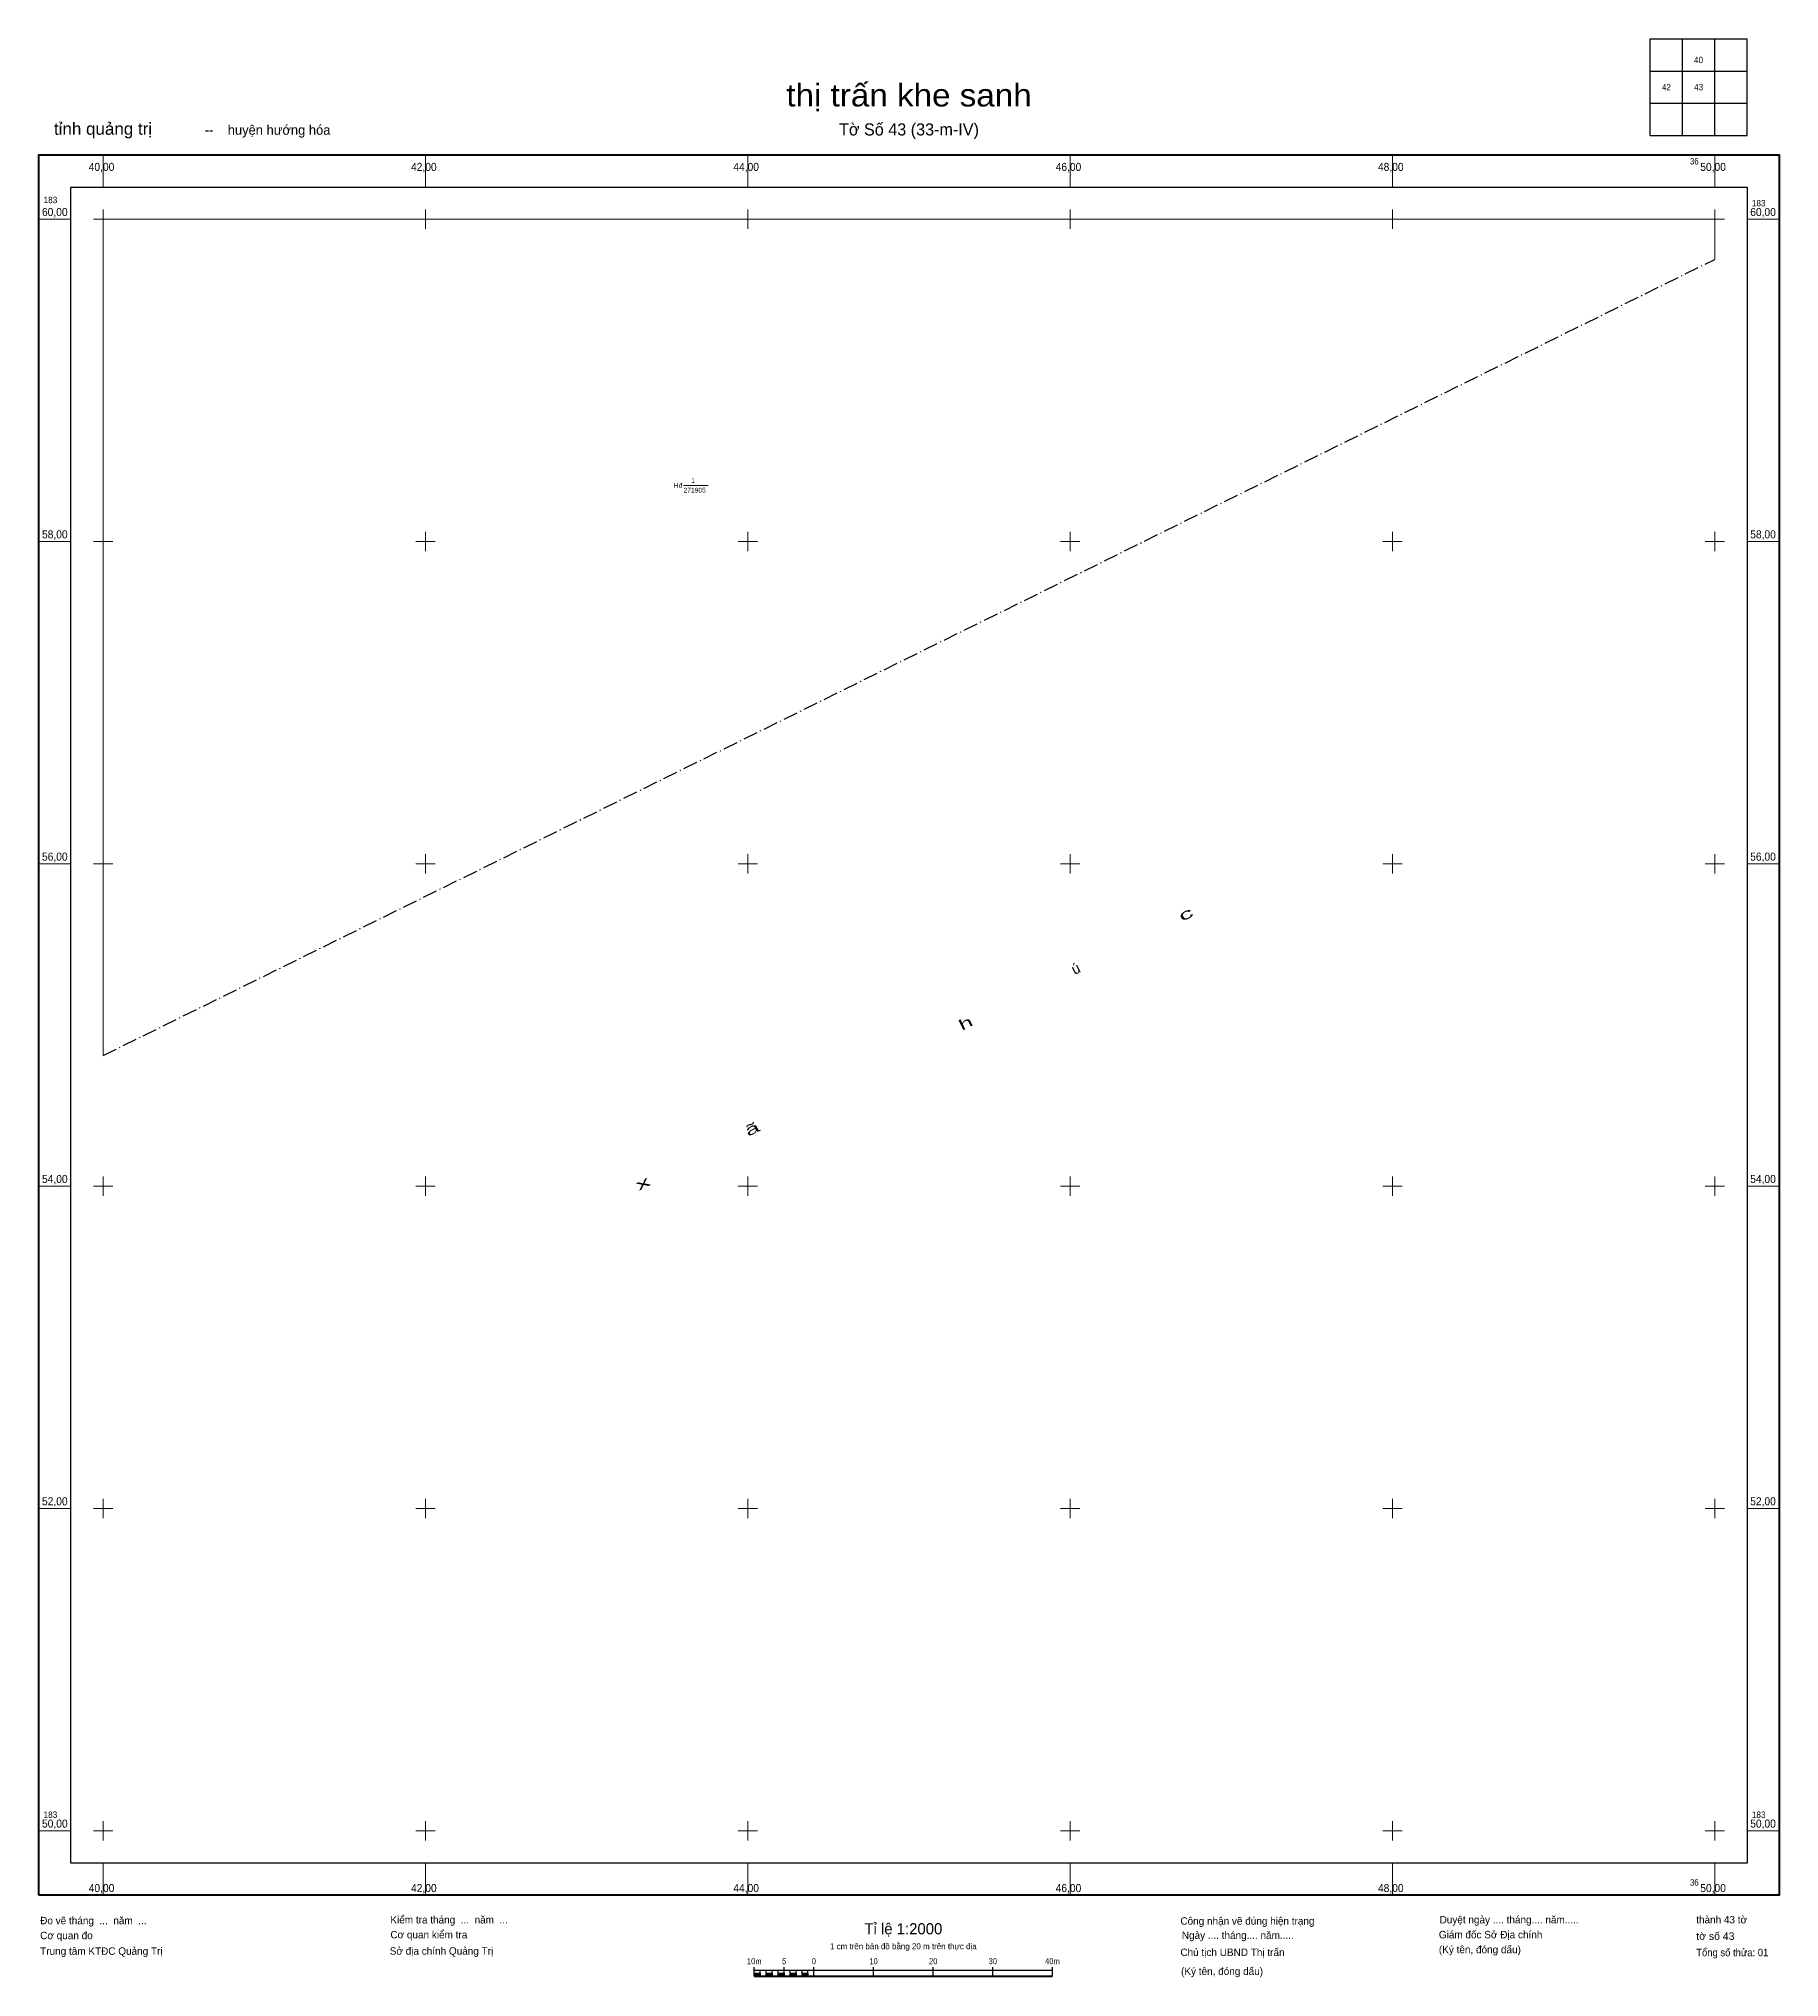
# Model space of a CAD drawing. Header units: metres. Extents: x 363960 to 365040, y 1834909 to 1836112.
import ezdxf
from ezdxf.enums import TextEntityAlignment as Align

# ---------------------------------------------------------------- set-up
doc = ezdxf.new("R2010")
doc.units = ezdxf.units.M
doc.header["$LTSCALE"] = 1.8
doc.linetypes.add('DOT_DASHED', pattern=[7.7, 5, -1.2, 0.3, -1.2])
for name, color, linetype, lineweight in [('10', 7, 'DOT_DASHED', 25), ('13', 7, 'Continuous', 13), ('62', 7, 'Continuous', 13)]:
    doc.layers.add(name, color=color, linetype=linetype, lineweight=lineweight)

msp = doc.modelspace()

# ---------------------------------------------------------------- hatches: boundary and pattern name
at = {"layer": '62'}
for points in [[(364404.01, 1834909.87), (364404.01, 1834911.72), (364407.71, 1834911.72), (364407.71, 1834909.87)], [(364411.41, 1834909.87), (364411.41, 1834911.72), (364415.11, 1834911.72), (364415.11, 1834909.87)], [(364418.81, 1834909.87), (364418.81, 1834911.72), (364422.51, 1834911.72), (364422.51, 1834909.87)], [(364426.21, 1834909.87), (364426.21, 1834911.72), (364429.91, 1834911.72), (364429.91, 1834909.87)], [(364433.61, 1834909.87), (364433.61, 1834911.72), (364437.31, 1834911.72), (364437.31, 1834909.87)]]:
    msp.add_hatch(color=256, dxfattribs=at).paths.add_polyline_path(points)

# ---------------------------------------------------------------- linework, layer by layer
at = {"layer": '10'}
msp.add_line((364000, 1835481.08), (365000, 1835975.11), dxfattribs=at)
at = {"layer": '10', "linetype": 'Continuous', "lineweight": 13}
msp.add_lwpolyline([(365000, 1835975.11), (365000, 1836000), (364000, 1836000), (364000, 1835481.08)], dxfattribs=at)
at = {"layer": '13'}
msp.add_line((364360.08, 1835834.88), (364375.38, 1835834.88), dxfattribs=at)
at = {"layer": '62', "lineweight": 25}
for p, q in [((364960, 1836112), (365020, 1836112)), ((364960, 1836052), (364960, 1836112)), ((364980, 1836052), (364980, 1836112)), ((365000, 1836052), (365000, 1836112)), ((364960, 1836092), (365020, 1836092)), ((364960, 1836072), (365020, 1836072)), ((364404.01, 1834909.87), (364404.01, 1834915.42)), ((364404.01, 1834913.57), (364589.01, 1834913.57)), ((364404.01, 1834909.87), (364404.01, 1834913.57)), ((364407.71, 1834909.87), (364407.71, 1834913.57)), ((364411.41, 1834909.87), (364411.41, 1834913.57)), ((364415.11, 1834909.87), (364415.11, 1834913.57)), ((364418.81, 1834909.87), (364418.81, 1834913.57)), ((364422.51, 1834909.87), (364422.51, 1834915.42)), ((364422.51, 1834909.87), (364422.51, 1834913.57)), ((364426.21, 1834909.87), (364426.21, 1834913.57)), ((364429.91, 1834909.87), (364429.91, 1834913.57)), ((364433.61, 1834909.87), (364433.61, 1834913.57)), ((364437.31, 1834909.87), (364437.31, 1834913.57)), ((364441.01, 1834909.87), (364441.01, 1834915.42)), ((364478.01, 1834909.87), (364478.01, 1834915.42)), ((364515.01, 1834909.87), (364515.01, 1834915.42)), ((364552.01, 1834909.87), (364552.01, 1834915.42)), ((364589.01, 1834909.87), (364589.01, 1834915.42))]:
    msp.add_line(p, q, dxfattribs=at)
at = {"layer": '62'}
for p, q in [((364000, 1836020), (364000, 1836040)), ((364200, 1836020), (364200, 1836040)), ((364400, 1836020), (364400, 1836040)), ((364600, 1836020), (364600, 1836040)), ((364800, 1836020), (364800, 1836040)), ((365000, 1836020), (365000, 1836040)), ((363960, 1836000), (363980, 1836000)), ((363994, 1836000), (364006, 1836000)), ((364000, 1835994), (364000, 1836006)), ((364194, 1836000), (364206, 1836000)), ((364200, 1835994), (364200, 1836006)), ((364394, 1836000), (364406, 1836000)), ((364400, 1835994), (364400, 1836006)), ((364594, 1836000), (364606, 1836000)), ((364600, 1835994), (364600, 1836006)), ((364794, 1836000), (364806, 1836000)), ((364800, 1835994), (364800, 1836006)), ((364994, 1836000), (365006, 1836000)), ((365000, 1835994), (365000, 1836006)), ((365020, 1836000), (365040, 1836000)), ((364000, 1835794), (364000, 1835806)), ((364200, 1835794), (364200, 1835806)), ((364400, 1835794), (364400, 1835806)), ((364600, 1835794), (364600, 1835806)), ((364800, 1835794), (364800, 1835806)), ((365000, 1835794), (365000, 1835806)), ((363960, 1835800), (363980, 1835800)), ((363994, 1835800), (364006, 1835800)), ((364194, 1835800), (364206, 1835800)), ((364394, 1835800), (364406, 1835800)), ((364594, 1835800), (364606, 1835800)), ((364794, 1835800), (364806, 1835800)), ((364994, 1835800), (365006, 1835800)), ((365020, 1835800), (365040, 1835800)), ((363960, 1835600), (363980, 1835600)), ((363994, 1835600), (364006, 1835600)), ((364000, 1835594), (364000, 1835606)), ((364194, 1835600), (364206, 1835600)), ((364200, 1835594), (364200, 1835606)), ((364394, 1835600), (364406, 1835600)), ((364400, 1835594), (364400, 1835606)), ((364594, 1835600), (364606, 1835600)), ((364600, 1835594), (364600, 1835606)), ((364794, 1835600), (364806, 1835600)), ((364800, 1835594), (364800, 1835606)), ((364994, 1835600), (365006, 1835600)), ((365000, 1835594), (365000, 1835606)), ((365020, 1835600), (365040, 1835600)), ((363960, 1835400), (363980, 1835400)), ((363994, 1835400), (364006, 1835400)), ((364000, 1835394), (364000, 1835406)), ((364194, 1835400), (364206, 1835400)), ((364200, 1835394), (364200, 1835406)), ((364394, 1835400), (364406, 1835400)), ((364400, 1835394), (364400, 1835406)), ((364594, 1835400), (364606, 1835400)), ((364600, 1835394), (364600, 1835406)), ((364794, 1835400), (364806, 1835400)), ((364800, 1835394), (364800, 1835406)), ((364994, 1835400), (365006, 1835400)), ((365000, 1835394), (365000, 1835406)), ((365020, 1835400), (365040, 1835400)), ((364000, 1835194), (364000, 1835206)), ((364200, 1835194), (364200, 1835206)), ((364400, 1835194), (364400, 1835206)), ((364600, 1835194), (364600, 1835206)), ((364800, 1835194), (364800, 1835206)), ((365000, 1835194), (365000, 1835206)), ((363960, 1835200), (363980, 1835200)), ((363994, 1835200), (364006, 1835200)), ((364194, 1835200), (364206, 1835200)), ((364394, 1835200), (364406, 1835200)), ((364594, 1835200), (364606, 1835200)), ((364794, 1835200), (364806, 1835200)), ((364994, 1835200), (365006, 1835200)), ((365020, 1835200), (365040, 1835200)), ((363960, 1835000), (363980, 1835000)), ((363994, 1835000), (364006, 1835000)), ((364000, 1834994), (364000, 1835006)), ((364194, 1835000), (364206, 1835000)), ((364200, 1834994), (364200, 1835006)), ((364394, 1835000), (364406, 1835000)), ((364400, 1834994), (364400, 1835006)), ((364594, 1835000), (364606, 1835000)), ((364600, 1834994), (364600, 1835006)), ((364794, 1835000), (364806, 1835000)), ((364800, 1834994), (364800, 1835006)), ((364994, 1835000), (365006, 1835000)), ((365000, 1834994), (365000, 1835006)), ((365020, 1835000), (365040, 1835000)), ((364000, 1834960), (364000, 1834980)), ((364200, 1834960), (364200, 1834980)), ((364400, 1834960), (364400, 1834980)), ((364600, 1834960), (364600, 1834980)), ((364800, 1834960), (364800, 1834980)), ((365000, 1834960), (365000, 1834980))]:
    msp.add_line(p, q, dxfattribs=at)
at = {"layer": '62', "lineweight": 40}
msp.add_line((364404.01, 1834909.87), (364589.01, 1834909.87), dxfattribs=at)
at = {"layer": '62', "lineweight": 25}
msp.add_lwpolyline([(364960, 1836052), (365020, 1836052), (365020, 1836112)], dxfattribs=at)
at = {"layer": '62', "lineweight": 40}
msp.add_lwpolyline([(363960, 1834960), (363960, 1836040), (365040, 1836040), (365040, 1834960)], close=True, dxfattribs=at)
at = {"layer": '62', "lineweight": 25}
for points in [[(363980, 1834980), (363980, 1836020), (365020, 1836020), (365020, 1834980)], [(364404.01, 1834909.87), (364404.01, 1834911.72), (364407.71, 1834911.72), (364407.71, 1834909.87)], [(364411.41, 1834909.87), (364411.41, 1834911.72), (364415.11, 1834911.72), (364415.11, 1834909.87)], [(364418.81, 1834909.87), (364418.81, 1834911.72), (364422.51, 1834911.72), (364422.51, 1834909.87)], [(364426.21, 1834909.87), (364426.21, 1834911.72), (364429.91, 1834911.72), (364429.91, 1834909.87)], [(364433.61, 1834909.87), (364433.61, 1834911.72), (364437.31, 1834911.72), (364437.31, 1834909.87)]]:
    msp.add_lwpolyline(points, close=True, dxfattribs=at)

# ---------------------------------------------------------------- texts
at = {"layer": '10'}
for s, width, p in [('c', 2, (364673.222, 1835565.958)), ('h', 1.75, (364536.587, 1835498.266)), ('ã', 1.85, (364404.112, 1835432.638)), ('x', 2, (364336.262, 1835399.013))]:
    msp.add_text(s, height=6.5, rotation=26.356, dxfattribs=dict(at, width=width)).set_placement(p, align=Align.CENTER)
msp.add_text('ú', height=6.5, rotation=26.356, dxfattribs=at).set_placement((364604.872, 1835532.103), align=Align.CENTER)
at = {"layer": '13', "width": 0.85}
msp.add_text('1', height=3, dxfattribs=at).set_placement((364364.88, 1835836.38))
at = {"layer": '13'}
for s, p in [('Hđ', (364354.08, 1835833.38)), ('271905', (364360.08, 1835830.38))]:
    msp.add_text(s, height=3, dxfattribs=at).set_placement(p)
at = {"layer": '62'}
for s, height, width, p in [('40', 4, 0.95, (364989.92, 1836096.88)), ('thị trấn khe sanh', 14, 1.1, (364500.005, 1836070)), ('42', 4, 0.9, (364970.005, 1836080)), ('43', 4, 0.95, (364990, 1836080)), ('10m', 3.7, 0.95, (364403.985, 1834917.27)), ('5', 3.7, 0.9, (364422.485, 1834917.27)), ('0', 3.7, 0.9, (364440.985, 1834917.27)), ('10', 3.7, 0.95, (364478, 1834917.27)), ('20', 3.7, 0.95, (364515, 1834917.27)), ('30', 3.7, 0.95, (364552, 1834917.27)), ('40m', 3.7, 0.95, (364588.985, 1834917.27))]:
    msp.add_text(s, height=height, dxfattribs=dict(at, width=width)).set_placement(p, align=Align.CENTER)
for s, height, width, p in [('tỉnh quảng trị ', 7.5, 1.05, (363969.44, 1836052.44)), ('40,00', 5, 0.95, (363991, 1836030)), ('42,00', 5, 0.95, (364191, 1836030)), ('44,00', 5, 0.95, (364391, 1836030)), ('46,00', 5, 0.95, (364591, 1836030)), ('48,00', 5, 0.95, (364791, 1836030)), ('50,00', 5, 0.95, (364991, 1836030)), ('183', 4, 0.95, (363963, 1836010)), ('183', 4, 0.95, (365023, 1836008)), ('60,00', 5, 0.95, (363962, 1836002)), ('60,00', 5, 0.95, (365022, 1836002)), ('58,00', 5, 0.95, (363962, 1835802)), ('58,00', 5, 0.95, (365022, 1835802)), ('56,00', 5, 0.95, (363962, 1835602)), ('56,00', 5, 0.95, (365022, 1835602)), ('54,00', 5, 0.95, (363962, 1835402)), ('54,00', 5, 0.95, (365022, 1835402)), ('52,00', 5, 0.95, (363962, 1835202)), ('52,00', 5, 0.95, (365022, 1835202)), ('183', 4, 0.95, (363963, 1835008)), ('183', 4, 0.95, (365023, 1835008)), ('50,00', 5, 0.95, (363962, 1835002)), ('50,00', 5, 0.95, (365022, 1835002)), ('40,00', 5, 0.95, (363991, 1834962)), ('42,00', 5, 0.95, (364191, 1834962)), ('44,00', 5, 0.95, (364391, 1834962)), ('46,00', 5, 0.95, (364591, 1834962)), ('48,00', 5, 0.95, (364791, 1834962)), ('50,00', 5, 0.95, (364991, 1834962)), ('tờ số 43', 4.62, 1.05, (364988.5, 1834932.35)), ('Tổng số thửa: 01', 4.62, 0.95, (364988.5, 1834922.21))]:
    msp.add_text(s, height=height, dxfattribs=dict(at, width=width)).set_placement(p)
for s, height, p in [('   --    huyện hướng hóa', 6, (364056.32, 1836052.44)), ('Đo vẽ tháng  ...  năm  ...', 4.625, (363960.88, 1834942.02)), ('Cơ quan đo', 4.625, (363960.88, 1834932.77)), ('Cơ quan kiểm tra', 4.625, (364178.2, 1834933.27)), ('Kiểm tra tháng  ...  năm  ...', 4.625, (364178.2, 1834942.52)), ('Công nhận vẽ đúng hiện trạng', 4.625, (364668.41, 1834941.78)), ('Ngày .... tháng.... năm.....', 4.625, (364669.3, 1834932.9)), ('Giám đốc Sở Địa chính', 4.625, (364828.81, 1834933.31)), ('Duyệt ngày .... tháng.... năm.....', 4.625, (364829.25, 1834942.56)), ('thành 43 tờ', 4.625, (364988.5, 1834942.56)), ('Trung tâm KTĐC Quảng Trị', 4.625, (363960.88, 1834923.08)), ('Sở địa chính Quảng Trị', 4.625, (364177.79, 1834923.14)), ('Chủ tịch UBND Thị trấn', 4.625, (364668.41, 1834922.32)), ('(Ký tên, đóng dấu) ', 4.625, (364828.81, 1834924.06)), ('(Ký tên, đóng dấu) ', 4.625, (364668.82, 1834910.56))]:
    msp.add_text(s, height=height, dxfattribs=at).set_placement(p)
for s, height, p in [('Tờ Số 43 (33-m-IV)', 7.5, (364499.995, 1836052)), ('Tỉ lệ 1:2000', 6.92, (364496.505, 1834935.77)), ('1 cm trên bản đồ bằng 20 m trên thực địa', 3.7, (364496.485, 1834926.52))]:
    msp.add_text(s, height=height, dxfattribs=at).set_placement(p, align=Align.CENTER)
at = {"layer": '62', "width": 0.9}
for p in [(364990, 1836034), (364990, 1834966)]:
    msp.add_text('36', height=4, dxfattribs=at).set_placement(p, align=Align.RIGHT)

doc.saveas('drawing.dxf')
